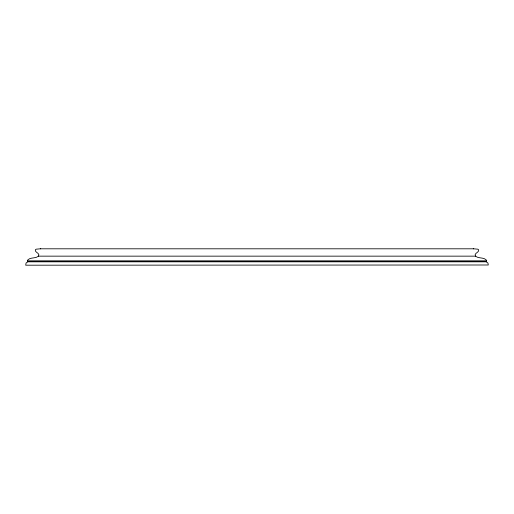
<?xml version="1.0" encoding="UTF-8"?>
<svg xmlns="http://www.w3.org/2000/svg" width="514" height="514" viewBox="0 0 514 514"><rect width="100%" height="100%" fill="white"/><g stroke="black" fill="none" stroke-linecap="round" stroke-linejoin="round"><path stroke-width="0.77" d="M486.289 261.819L486.533 260.232C483.745 256.974 478.534 258.793 475.476 256.152C473.715 252.939 479.157 252.759 478.701 249.888L477.84 249.187L473.645 248.802L40.355 248.802L36.16 249.187L35.299 249.888C34.843 252.759 40.285 252.939 38.524 256.152C35.466 258.793 30.255 256.974 27.467 260.232L27.711 261.819L26.073 263.033L25.706 265.198L488.3 264.993L487.927 263.033L486.289 261.819L27.711 261.819M473.304 248.802L473.645 248.802M38.524 256.152L475.476 256.152M27.293 260.829L486.707 260.829M27.698 261.575L486.302 261.575M40.355 248.802L40.696 248.802"/></g></svg>
